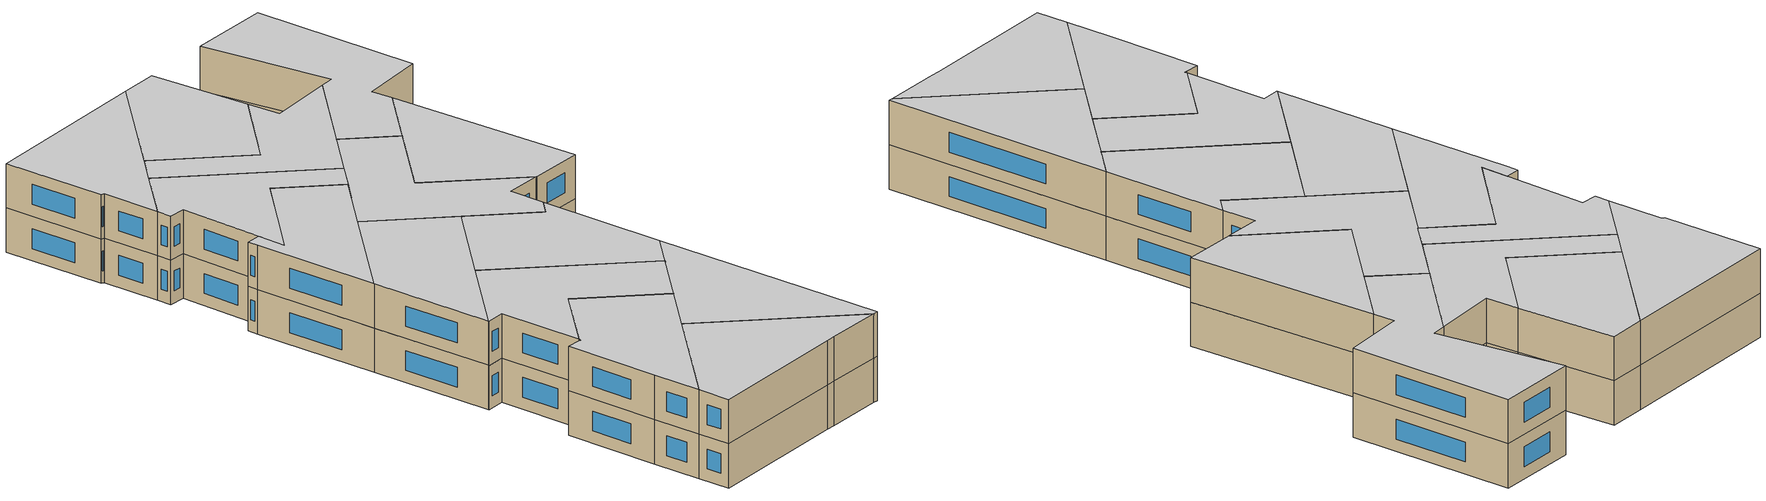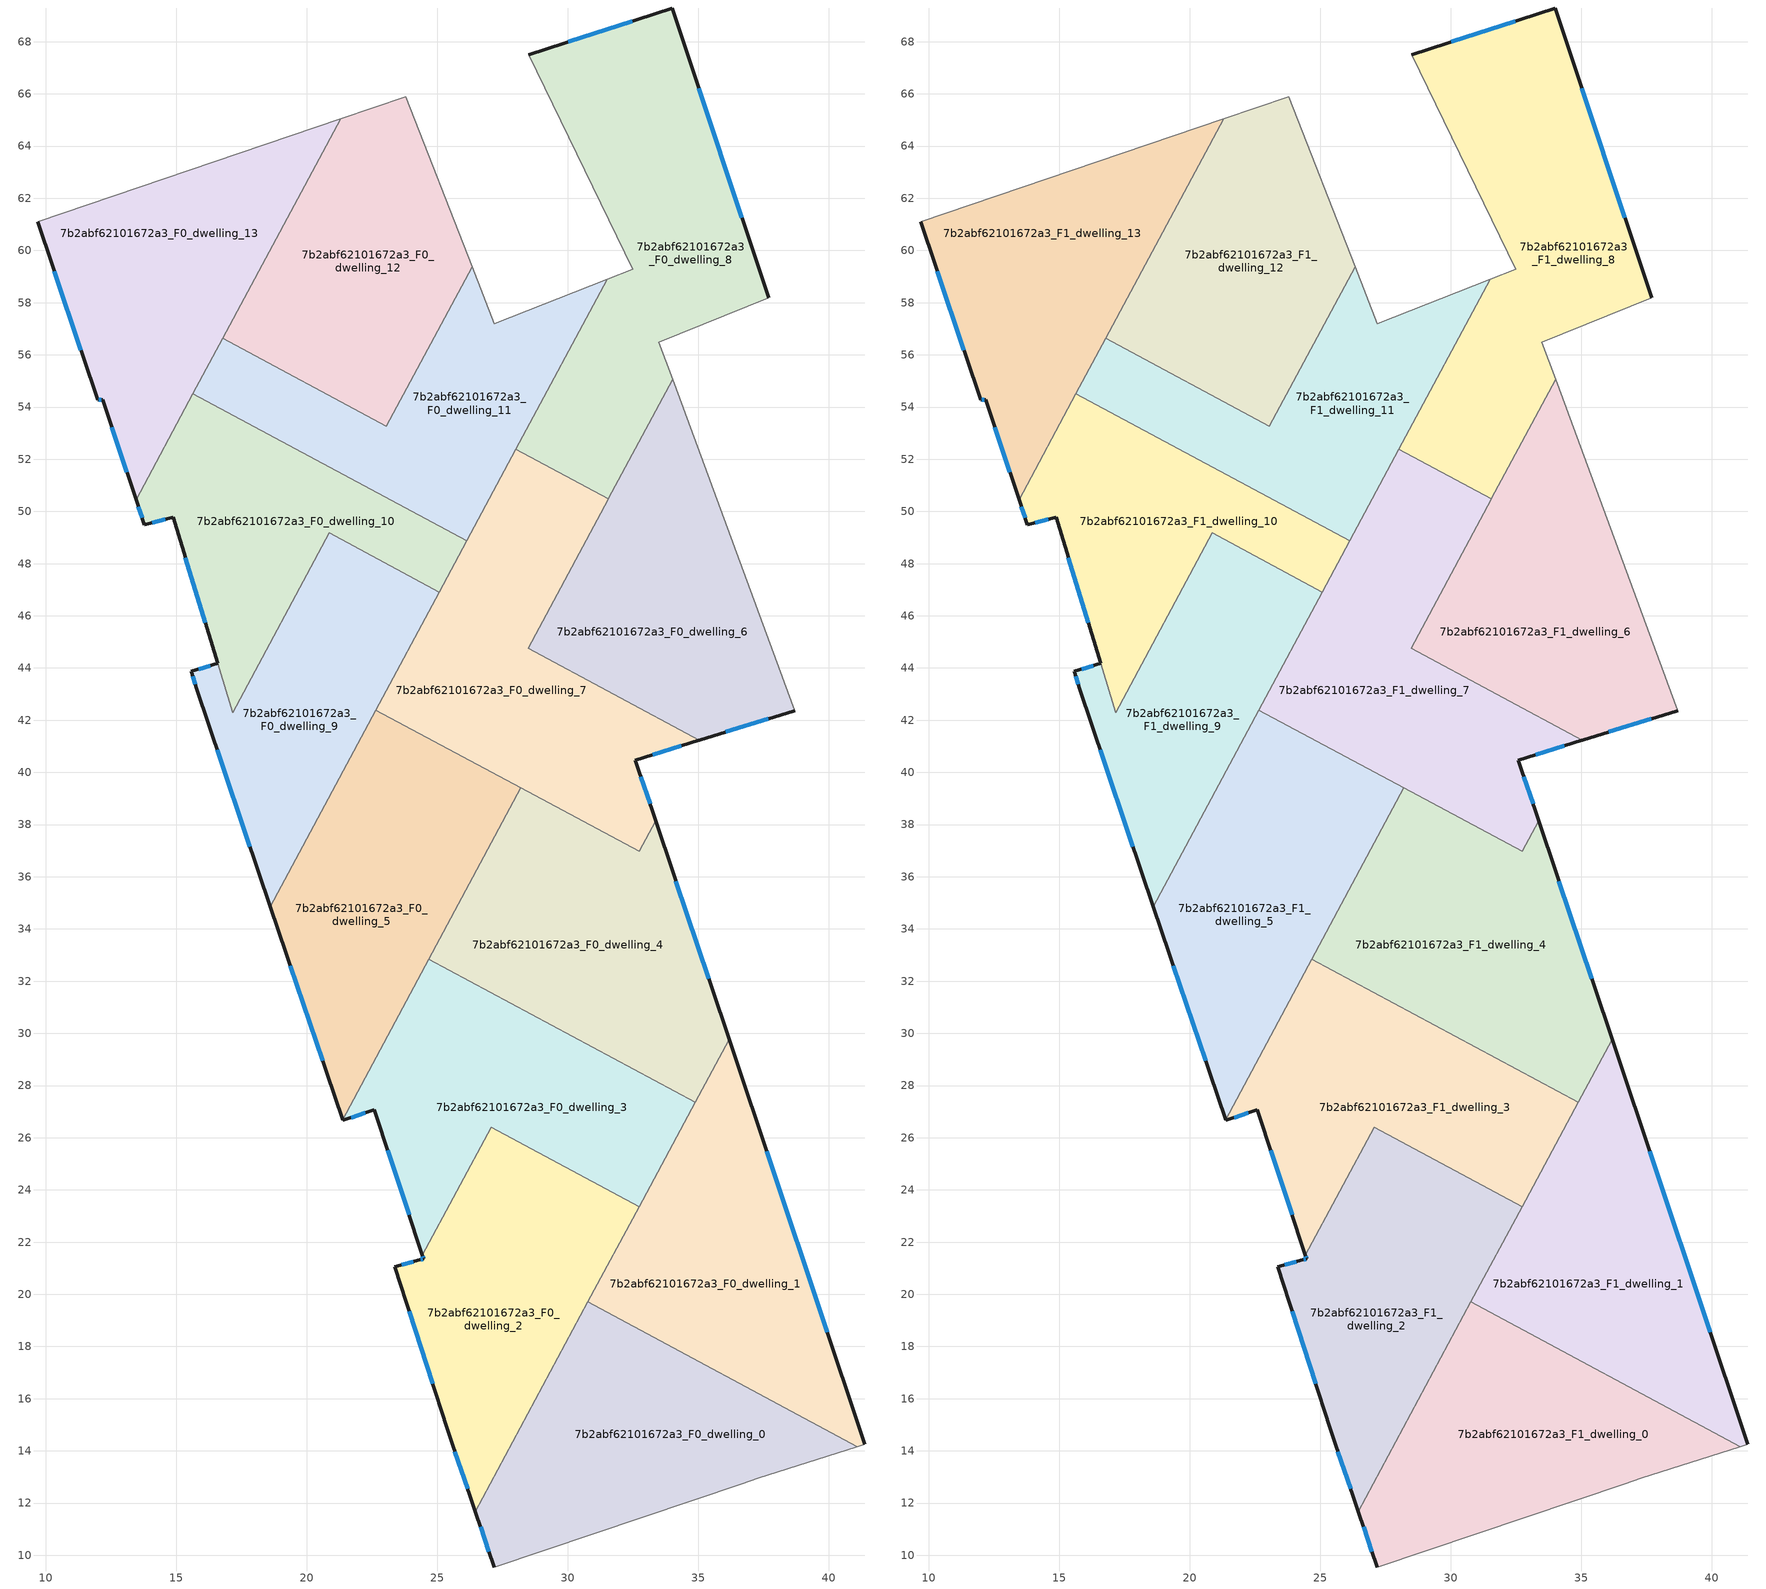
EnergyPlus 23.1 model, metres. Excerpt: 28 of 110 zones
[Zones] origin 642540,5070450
7b2abf62101672a3_F0_dwelling_0
 floor ground (EU_floor_Construction): 41.11,14.16 37.29,12.95 36.69,12.75 27.18,9.55 26.46,11.67 30.78,19.71 z0
 wall outside (EU_wall_Construction): 26.46,11.67 27.18,9.55 z0:3
 wall to 7b2abf62101672a3_F0_dwelling_1 (EU_wall_Construction): 41.11,14.16 30.78,19.71 z0:3
 wall adiabatic (EU_wall_Construction): 27.18,9.55 36.69,12.75 37.29,12.95 41.11,14.16 z0:3
 wall to 7b2abf62101672a3_F0_dwelling_2 (EU_wall_Construction): 30.78,19.71 26.46,11.67 z0:3
 window (EU_Window_Construction): 26.66,11.08 26.98,10.14 z0.83:2.17
7b2abf62101672a3_F0_dwelling_1
 floor ground (EU_floor_Construction): 36.18,29.78 41.4,14.25 41.11,14.16 30.78,19.71 z0
 wall outside (EU_wall_Construction): 41.4,14.25 36.18,29.78 z0:3
 wall adiabatic (EU_wall_Construction): 41.11,14.16 41.4,14.25 z0:3
 wall to 7b2abf62101672a3_F0_dwelling_3 (EU_wall_Construction): 34.89,27.36 32.74,23.36 z0:3
 wall to 7b2abf62101672a3_F0_dwelling_4 (EU_wall_Construction): 36.18,29.78 34.89,27.36 z0:3
 wall to 7b2abf62101672a3_F0_dwelling_2 (EU_wall_Construction): 32.74,23.36 30.78,19.71 z0:3
 window (EU_Window_Construction): 39.95,18.55 37.63,25.48 z0.83:2.17
7b2abf62101672a3_F0_dwelling_10
 floor ground (EU_floor_Construction): 26.13,48.87 25.08,46.91 20.86,49.18 17.16,42.29 16.58,44.18 14.89,49.78 13.79,49.48 13.46,50.45 15.64,54.5 z0
 wall outside (EU_wall_Construction): 13.46,50.45 13.79,49.48 14.89,49.78 16.58,44.18 z0:3
 wall to 7b2abf62101672a3_F0_dwelling_11 (EU_wall_Construction): 26.13,48.87 15.64,54.5 z0:3
 wall to 7b2abf62101672a3_F0_dwelling_9 (EU_wall_Construction): 16.59,44.18 17.16,42.29 20.86,49.18 25.08,46.91 z0:3
 wall to 7b2abf62101672a3_F0_dwelling_13 (EU_wall_Construction): 15.64,54.5 13.46,50.45 z0:3
 wall to 7b2abf62101672a3_F0_dwelling_7 (EU_wall_Construction): 25.08,46.91 26.13,48.87 z0:3
 window (EU_Window_Construction): 15.36,48.23 16.11,45.73 / 14.09,49.57 14.58,49.7 / 13.55,50.18 13.7,49.75 z0.83:2.17
7b2abf62101672a3_F0_dwelling_11
 floor ground (EU_floor_Construction): 31.51,58.89 26.13,48.87 15.64,54.5 16.79,56.63 23.05,53.27 26.34,59.38 27.2,57.18 z0
 wall to 7b2abf62101672a3_F0_dwelling_12 (EU_wall_Construction): 26.34,59.38 23.05,53.27 16.79,56.63 z0:3
 wall adiabatic (EU_wall_Construction): 31.51,58.89 27.2,57.18 26.34,59.38 z0:3
 wall to 7b2abf62101672a3_F0_dwelling_8 (EU_wall_Construction): 28.02,52.38 31.51,58.89 z0:3
 wall to 7b2abf62101672a3_F0_dwelling_13 (EU_wall_Construction): 16.79,56.63 15.64,54.5 z0:3
 wall to 7b2abf62101672a3_F0_dwelling_7 (EU_wall_Construction): 26.13,48.87 28.01,52.38 z0:3
7b2abf62101672a3_F0_dwelling_12
 floor ground (EU_floor_Construction): 23.8,65.89 26.34,59.38 23.05,53.27 16.79,56.63 21.3,65.04 z0
 wall adiabatic (EU_wall_Construction): 26.34,59.38 23.8,65.89 21.3,65.04 z0:3
 wall to 7b2abf62101672a3_F0_dwelling_13 (EU_wall_Construction): 21.3,65.04 16.79,56.63 z0:3
7b2abf62101672a3_F0_dwelling_13
 floor ground (EU_floor_Construction): 21.3,65.04 13.46,50.45 12.19,54.29 11.99,54.29 9.69,61.09 z0
 wall outside (EU_wall_Construction): 9.69,61.09 11.99,54.29 12.19,54.29 13.46,50.45 z0:3
 wall adiabatic (EU_wall_Construction): 21.3,65.04 9.69,61.09 z0:3
 window (EU_Window_Construction): 12.54,53.22 13.11,51.51 / 12.04,54.29 12.13,54.29 / 10.32,59.21 11.35,56.17 z0.83:2.17
7b2abf62101672a3_F0_dwelling_2
 floor ground (EU_floor_Construction): 32.74,23.36 26.46,11.67 25.38,14.85 23.38,21.06 24.34,21.32 24.48,21.36 24.44,21.5 27.07,26.41 z0
 wall outside (EU_wall_Construction): 24.44,21.5 24.48,21.36 24.34,21.32 23.38,21.06 25.38,14.85 26.46,11.67 z0:3
 wall to 7b2abf62101672a3_F0_dwelling_3 (EU_wall_Construction): 32.74,23.36 27.07,26.41 24.44,21.5 z0:3
 window (EU_Window_Construction): 24.45,21.35 24.38,21.33 / 24.45,21.46 24.47,21.4 / 25.68,13.97 26.16,12.55 / 23.94,19.34 24.83,16.57 / 24.08,21.25 23.65,21.13 z0.83:2.17
7b2abf62101672a3_F0_dwelling_3
 floor ground (EU_floor_Construction): 34.89,27.36 32.74,23.36 27.07,26.41 24.44,21.5 22.58,27.06 21.38,26.66 21.38,26.68 24.69,32.84 z0
 wall outside (EU_wall_Construction): 21.38,26.68 21.38,26.66 22.58,27.06 24.44,21.5 z0:3
 wall to 7b2abf62101672a3_F0_dwelling_4 (EU_wall_Construction): 34.89,27.36 24.69,32.84 z0:3
 wall to 7b2abf62101672a3_F0_dwelling_5 (EU_wall_Construction): 24.69,32.84 21.38,26.68 z0:3
 window (EU_Window_Construction): 23.1,25.52 23.92,23.04 / 21.72,26.77 22.25,26.95 z0.83:2.17
7b2abf62101672a3_F0_dwelling_4
 floor ground (EU_floor_Construction): 33.38,38.15 36.18,29.78 34.89,27.36 24.69,32.84 28.21,39.41 32.74,36.97 z0
 wall outside (EU_wall_Construction): 36.18,29.78 33.38,38.15 z0:3
 wall to 7b2abf62101672a3_F0_dwelling_7 (EU_wall_Construction): 33.38,38.15 32.74,36.97 28.21,39.41 z0:3
 wall to 7b2abf62101672a3_F0_dwelling_5 (EU_wall_Construction): 28.21,39.41 24.69,32.84 z0:3
 window (EU_Window_Construction): 35.41,32.1 34.15,35.83 z0.83:2.17
7b2abf62101672a3_F0_dwelling_5
 floor ground (EU_floor_Construction): 28.21,39.41 21.38,26.68 18.61,34.85 22.65,42.39 z0
 wall outside (EU_wall_Construction): 18.61,34.85 21.38,26.68 z0:3
 wall to 7b2abf62101672a3_F0_dwelling_9 (EU_wall_Construction): 22.65,42.39 18.61,34.85 z0:3
 wall to 7b2abf62101672a3_F0_dwelling_7 (EU_wall_Construction): 28.21,39.41 22.65,42.39 z0:3
 window (EU_Window_Construction): 19.37,32.59 20.61,28.94 z0.83:2.17
7b2abf62101672a3_F0_dwelling_6
 floor ground (EU_floor_Construction): 34.02,55.07 38.7,42.37 35.05,41.24 28.49,44.76 z0
 wall outside (EU_wall_Construction): 35.05,41.24 38.7,42.37 z0:3
 wall adiabatic (EU_wall_Construction): 38.7,42.37 34.02,55.07 z0:3
 wall to 7b2abf62101672a3_F0_dwelling_7 (EU_wall_Construction): 31.56,50.48 28.49,44.76 35.05,41.24 z0:3
 wall to 7b2abf62101672a3_F0_dwelling_8 (EU_wall_Construction): 34.02,55.07 31.56,50.48 z0:3
 window (EU_Window_Construction): 36.06,41.55 37.69,42.06 z0.83:2.17
7b2abf62101672a3_F0_dwelling_7
 floor ground (EU_floor_Construction): 31.56,50.48 28.49,44.76 35.05,41.24 35.03,41.23 32.6,40.47 33.38,38.15 32.74,36.97 22.65,42.39 28.02,52.38 z0
 wall outside (EU_wall_Construction): 33.38,38.15 32.6,40.47 35.03,41.23 35.05,41.24 z0:3
 wall to 7b2abf62101672a3_F0_dwelling_8 (EU_wall_Construction): 31.56,50.48 28.02,52.38 z0:3
 wall to 7b2abf62101672a3_F0_dwelling_9 (EU_wall_Construction): 25.08,46.91 22.65,42.39 z0:3
 window (EU_Window_Construction): 33.27,40.68 34.35,41.02 / 33.16,38.79 32.81,39.83 z0.83:2.17
7b2abf62101672a3_F0_dwelling_8
 floor ground (EU_floor_Construction): 34.01,69.29 37.7,58.18 33.5,56.48 34.02,55.07 31.56,50.48 28.02,52.38 31.51,58.89 32.5,59.28 28.5,67.49 z0
 wall outside (EU_wall_Construction): 37.7,58.18 34.01,69.29 28.5,67.49 z0:3
 wall adiabatic (EU_wall_Construction): 34.02,55.07 33.5,56.48 37.7,58.18 / 28.5,67.49 32.5,59.28 31.51,58.89 z0:3
 window (EU_Window_Construction): 32.48,68.79 30.02,67.99 / 36.68,61.26 35.03,66.22 z0.83:2.17
7b2abf62101672a3_F0_dwelling_9
 floor ground (EU_floor_Construction): 25.08,46.91 18.61,34.85 15.79,43.18 15.58,43.88 16.59,44.18 17.16,42.29 20.86,49.18 z0
 wall outside (EU_wall_Construction): 16.59,44.18 15.58,43.88 15.79,43.18 18.61,34.85 z0:3
 window (EU_Window_Construction): 15.64,43.68 15.73,43.37 / 16.31,44.09 15.86,43.96 / 16.57,40.87 17.83,37.16 z0.83:2.17
7b2abf62101672a3_F1_dwelling_0
 floor to 7b2abf62101672a3_F0_dwelling_0 (EU_floor_Construction): 41.11,14.16 37.29,12.95 36.69,12.75 27.18,9.55 26.46,11.67 30.78,19.71 z3
 wall outside (EU_wall_Construction): 26.46,11.67 27.18,9.55 z3:6
 wall to 7b2abf62101672a3_F1_dwelling_1 (EU_wall_Construction): 41.11,14.16 30.78,19.71 z3:6
 wall adiabatic (EU_wall_Construction): 27.18,9.55 36.69,12.75 37.29,12.95 41.11,14.16 z3:6
 wall to 7b2abf62101672a3_F1_dwelling_2 (EU_wall_Construction): 30.78,19.71 26.46,11.67 z3:6
 window (EU_Window_Construction): 26.66,11.08 26.98,10.14 z3.83:5.17
 ceiling to 7b2abf62101672a3_F2_dwelling_0 (EU_floor_Construction): 41.11,14.16 30.78,19.71 26.46,11.67 27.18,9.55 36.69,12.75 37.29,12.95 z6
7b2abf62101672a3_F1_dwelling_1
 floor to 7b2abf62101672a3_F0_dwelling_1 (EU_floor_Construction): 36.18,29.78 41.4,14.25 41.11,14.16 30.78,19.71 z3
 wall outside (EU_wall_Construction): 41.4,14.25 36.18,29.78 z3:6
 wall adiabatic (EU_wall_Construction): 41.11,14.16 41.4,14.25 z3:6
 wall to 7b2abf62101672a3_F1_dwelling_3 (EU_wall_Construction): 34.89,27.36 32.74,23.36 z3:6
 wall to 7b2abf62101672a3_F1_dwelling_4 (EU_wall_Construction): 36.18,29.78 34.89,27.36 z3:6
 wall to 7b2abf62101672a3_F1_dwelling_2 (EU_wall_Construction): 32.74,23.36 30.78,19.71 z3:6
 window (EU_Window_Construction): 39.95,18.55 37.63,25.48 z3.83:5.17
 ceiling to 7b2abf62101672a3_F2_dwelling_1 (EU_floor_Construction): 41.4,14.25 36.18,29.78 30.78,19.71 41.11,14.16 z6
7b2abf62101672a3_F1_dwelling_10
 floor to 7b2abf62101672a3_F0_dwelling_10 (EU_floor_Construction): 26.13,48.87 25.08,46.91 20.86,49.18 17.16,42.29 16.58,44.18 14.89,49.78 13.79,49.48 13.46,50.45 15.64,54.5 z3
 wall outside (EU_wall_Construction): 13.46,50.45 13.79,49.48 14.89,49.78 16.58,44.18 z3:6
 wall to 7b2abf62101672a3_F1_dwelling_11 (EU_wall_Construction): 26.13,48.87 15.64,54.5 z3:6
 wall to 7b2abf62101672a3_F1_dwelling_9 (EU_wall_Construction): 16.59,44.18 17.16,42.29 20.86,49.18 25.08,46.91 z3:6
 wall to 7b2abf62101672a3_F1_dwelling_13 (EU_wall_Construction): 15.64,54.5 13.46,50.45 z3:6
 wall to 7b2abf62101672a3_F1_dwelling_7 (EU_wall_Construction): 25.08,46.91 26.13,48.87 z3:6
 window (EU_Window_Construction): 15.36,48.23 16.11,45.73 / 14.09,49.57 14.58,49.7 / 13.55,50.18 13.7,49.75 z3.83:5.17
 ceiling to 7b2abf62101672a3_F2_dwelling_10 (EU_floor_Construction): 25.08,46.91 26.13,48.87 15.64,54.5 13.46,50.45 13.79,49.48 14.89,49.78 16.58,44.18 17.16,42.29 20.86,49.18 z6
7b2abf62101672a3_F1_dwelling_11
 floor to 7b2abf62101672a3_F0_dwelling_11 (EU_floor_Construction): 31.51,58.89 26.13,48.87 15.64,54.5 16.79,56.63 23.05,53.27 26.34,59.38 27.2,57.18 z3
 wall to 7b2abf62101672a3_F1_dwelling_12 (EU_wall_Construction): 26.34,59.38 23.05,53.27 16.79,56.63 z3:6
 wall adiabatic (EU_wall_Construction): 31.51,58.89 27.2,57.18 26.34,59.38 z3:6
 wall to 7b2abf62101672a3_F1_dwelling_8 (EU_wall_Construction): 28.02,52.38 31.51,58.89 z3:6
 wall to 7b2abf62101672a3_F1_dwelling_13 (EU_wall_Construction): 16.79,56.63 15.64,54.5 z3:6
 wall to 7b2abf62101672a3_F1_dwelling_7 (EU_wall_Construction): 26.13,48.87 28.01,52.38 z3:6
 ceiling to 7b2abf62101672a3_F2_dwelling_11 (EU_floor_Construction): 26.13,48.87 31.51,58.89 27.2,57.18 26.34,59.38 23.05,53.27 16.79,56.63 15.64,54.5 z6
7b2abf62101672a3_F1_dwelling_12
 floor to 7b2abf62101672a3_F0_dwelling_12 (EU_floor_Construction): 23.8,65.89 26.34,59.38 23.05,53.27 16.79,56.63 21.3,65.04 z3
 wall adiabatic (EU_wall_Construction): 26.34,59.38 23.8,65.89 21.3,65.04 z3:6
 wall to 7b2abf62101672a3_F1_dwelling_13 (EU_wall_Construction): 21.3,65.04 16.79,56.63 z3:6
 ceiling to 7b2abf62101672a3_F2_dwelling_12 (EU_floor_Construction): 23.05,53.27 26.34,59.38 23.8,65.89 21.3,65.04 16.79,56.63 z6
7b2abf62101672a3_F1_dwelling_13
 floor to 7b2abf62101672a3_F0_dwelling_13 (EU_floor_Construction): 21.3,65.04 13.46,50.45 12.19,54.29 11.99,54.29 9.69,61.09 z3
 wall outside (EU_wall_Construction): 9.69,61.09 11.99,54.29 12.19,54.29 13.46,50.45 z3:6
 wall adiabatic (EU_wall_Construction): 21.3,65.04 9.69,61.09 z3:6
 window (EU_Window_Construction): 12.54,53.22 13.11,51.51 / 12.04,54.29 12.13,54.29 / 10.32,59.21 11.35,56.17 z3.83:5.17
 ceiling to 7b2abf62101672a3_F2_dwelling_13 (EU_floor_Construction): 13.46,50.45 21.3,65.04 9.69,61.09 11.99,54.29 12.19,54.29 z6
7b2abf62101672a3_F1_dwelling_2
 floor to 7b2abf62101672a3_F0_dwelling_2 (EU_floor_Construction): 32.74,23.36 26.46,11.67 25.38,14.85 23.38,21.06 24.34,21.32 24.48,21.36 24.44,21.5 27.07,26.41 z3
 wall outside (EU_wall_Construction): 24.44,21.5 24.48,21.36 24.34,21.32 23.38,21.06 25.38,14.85 26.46,11.67 z3:6
 wall to 7b2abf62101672a3_F1_dwelling_3 (EU_wall_Construction): 32.74,23.36 27.07,26.41 24.44,21.5 z3:6
 window (EU_Window_Construction): 24.45,21.35 24.38,21.33 / 24.45,21.46 24.47,21.4 / 25.68,13.97 26.16,12.55 / 23.94,19.34 24.83,16.57 / 24.08,21.25 23.65,21.13 z3.83:5.17
 ceiling to 7b2abf62101672a3_F2_dwelling_2 (EU_floor_Construction): 26.46,11.67 32.74,23.36 27.07,26.41 24.44,21.5 24.48,21.36 24.34,21.32 23.38,21.06 25.38,14.85 z6
7b2abf62101672a3_F1_dwelling_3
 floor to 7b2abf62101672a3_F0_dwelling_3 (EU_floor_Construction): 34.89,27.36 32.74,23.36 27.07,26.41 24.44,21.5 22.58,27.06 21.38,26.66 21.38,26.68 24.69,32.84 z3
 wall outside (EU_wall_Construction): 21.38,26.68 21.38,26.66 22.58,27.06 24.44,21.5 z3:6
 wall to 7b2abf62101672a3_F1_dwelling_4 (EU_wall_Construction): 34.89,27.36 24.69,32.84 z3:6
 wall to 7b2abf62101672a3_F1_dwelling_5 (EU_wall_Construction): 24.69,32.84 21.38,26.68 z3:6
 window (EU_Window_Construction): 23.1,25.52 23.92,23.04 / 21.72,26.77 22.25,26.95 z3.83:5.17
 ceiling to 7b2abf62101672a3_F2_dwelling_3 (EU_floor_Construction): 32.74,23.36 34.89,27.36 24.69,32.84 21.38,26.68 21.38,26.66 22.58,27.06 24.44,21.5 27.07,26.41 z6
7b2abf62101672a3_F1_dwelling_4
 floor to 7b2abf62101672a3_F0_dwelling_4 (EU_floor_Construction): 33.38,38.15 36.18,29.78 34.89,27.36 24.69,32.84 28.21,39.41 32.74,36.97 z3
 wall outside (EU_wall_Construction): 36.18,29.78 33.38,38.15 z3:6
 wall to 7b2abf62101672a3_F1_dwelling_7 (EU_wall_Construction): 33.38,38.15 32.74,36.97 28.21,39.41 z3:6
 wall to 7b2abf62101672a3_F1_dwelling_5 (EU_wall_Construction): 28.21,39.41 24.69,32.84 z3:6
 window (EU_Window_Construction): 35.41,32.1 34.15,35.83 z3.83:5.17
 ceiling to 7b2abf62101672a3_F2_dwelling_4 (EU_floor_Construction): 34.89,27.36 36.18,29.78 33.38,38.15 32.74,36.97 28.21,39.41 24.69,32.84 z6
7b2abf62101672a3_F1_dwelling_5
 floor to 7b2abf62101672a3_F0_dwelling_5 (EU_floor_Construction): 28.21,39.41 21.38,26.68 18.61,34.85 22.65,42.39 z3
 wall outside (EU_wall_Construction): 18.61,34.85 21.38,26.68 z3:6
 wall to 7b2abf62101672a3_F1_dwelling_9 (EU_wall_Construction): 22.65,42.39 18.61,34.85 z3:6
 wall to 7b2abf62101672a3_F1_dwelling_7 (EU_wall_Construction): 28.21,39.41 22.65,42.39 z3:6
 window (EU_Window_Construction): 19.37,32.59 20.61,28.94 z3.83:5.17
 ceiling to 7b2abf62101672a3_F2_dwelling_5 (EU_floor_Construction): 21.38,26.68 28.21,39.41 22.65,42.39 18.61,34.85 z6
7b2abf62101672a3_F1_dwelling_6
 floor to 7b2abf62101672a3_F0_dwelling_6 (EU_floor_Construction): 34.02,55.07 38.7,42.37 35.05,41.24 28.49,44.76 z3
 wall outside (EU_wall_Construction): 35.05,41.24 38.7,42.37 z3:6
 wall adiabatic (EU_wall_Construction): 38.7,42.37 34.02,55.07 z3:6
 wall to 7b2abf62101672a3_F1_dwelling_7 (EU_wall_Construction): 31.56,50.48 28.49,44.76 35.05,41.24 z3:6
 wall to 7b2abf62101672a3_F1_dwelling_8 (EU_wall_Construction): 34.02,55.07 31.56,50.48 z3:6
 window (EU_Window_Construction): 36.06,41.55 37.69,42.06 z3.83:5.17
 ceiling to 7b2abf62101672a3_F2_dwelling_6 (EU_floor_Construction): 38.7,42.37 34.02,55.07 28.49,44.76 35.05,41.24 z6
7b2abf62101672a3_F1_dwelling_7
 floor to 7b2abf62101672a3_F0_dwelling_7 (EU_floor_Construction): 31.56,50.48 28.49,44.76 35.05,41.24 35.03,41.23 32.6,40.47 33.38,38.15 32.74,36.97 22.65,42.39 28.02,52.38 z3
 wall outside (EU_wall_Construction): 33.38,38.15 32.6,40.47 35.03,41.23 35.05,41.24 z3:6
 wall to 7b2abf62101672a3_F1_dwelling_8 (EU_wall_Construction): 31.56,50.48 28.02,52.38 z3:6
 wall to 7b2abf62101672a3_F1_dwelling_9 (EU_wall_Construction): 25.08,46.91 22.65,42.39 z3:6
 window (EU_Window_Construction): 33.27,40.68 34.35,41.02 / 33.16,38.79 32.81,39.83 z3.83:5.17
 ceiling to 7b2abf62101672a3_F2_dwelling_7 (EU_floor_Construction): 33.38,38.15 32.6,40.47 35.03,41.23 35.05,41.24 28.49,44.76 31.56,50.48 28.02,52.38 22.65,42.39 32.74,36.97 z6
7b2abf62101672a3_F1_dwelling_8
 floor to 7b2abf62101672a3_F0_dwelling_8 (EU_floor_Construction): 34.01,69.29 37.7,58.18 33.5,56.48 34.02,55.07 31.56,50.48 28.02,52.38 31.51,58.89 32.5,59.28 28.5,67.49 z3
 wall outside (EU_wall_Construction): 37.7,58.18 34.01,69.29 28.5,67.49 z3:6
 wall adiabatic (EU_wall_Construction): 34.02,55.07 33.5,56.48 37.7,58.18 / 28.5,67.49 32.5,59.28 31.51,58.89 z3:6
 window (EU_Window_Construction): 32.48,68.79 30.02,67.99 / 36.68,61.26 35.03,66.22 z3.83:5.17
 ceiling to 7b2abf62101672a3_F2_dwelling_8 (EU_floor_Construction): 34.02,55.07 33.5,56.48 37.7,58.18 34.01,69.29 28.5,67.49 32.5,59.28 31.51,58.89 28.02,52.38 31.56,50.48 z6
7b2abf62101672a3_F1_dwelling_9
 floor to 7b2abf62101672a3_F0_dwelling_9 (EU_floor_Construction): 25.08,46.91 18.61,34.85 15.79,43.18 15.58,43.88 16.59,44.18 17.16,42.29 20.86,49.18 z3
 wall outside (EU_wall_Construction): 16.59,44.18 15.58,43.88 15.79,43.18 18.61,34.85 z3:6
 window (EU_Window_Construction): 15.64,43.68 15.73,43.37 / 16.31,44.09 15.86,43.96 / 16.57,40.87 17.83,37.16 z3.83:5.17
 ceiling to 7b2abf62101672a3_F2_dwelling_9 (EU_floor_Construction): 18.61,34.85 25.08,46.91 20.86,49.18 17.16,42.29 16.59,44.18 15.58,43.88 15.79,43.18 z6
[Building]
EU S2 Campaign: North Axis=0; Terrain=City; Solar Distribution=FullExterior
[Site:Location]
Lyon-Bron: Latitude=45.75; Longitude=5; Time Zone=1; Elevation=198
[SizingPeriod:WeatherFileDays]
AnnualSizingPeriod: Begin Month=1; Begin Day of Month=1; End Month=12; End Day of Month=31; Day of Week for Start Day=Monday; Use Weather File Daylight Saving Period=No; Use Weather File Rain and Snow Indicators=No
[MATERIAL]
EU_InternalMass_Material: Roughness=MediumRough; Thickness=0.1; Conductivity=1; Density=1800; Specific Heat=900; Thermal Absorptance=0.9; Solar Absorptance=0.7; Visible Absorptance=0.7
[MATERIAL:NOMASS] Roughness=MediumRough; Thermal Absorptance=0.9; Solar Absorptance=0.7; Visible Absorptance=0.7
Name | Thermal Resistance
EU_wall_NoMass | 1.97775
EU_floor_NoMass | 1.84812
[WINDOWMATERIAL:SIMPLEGLAZINGSYSTEM]
EU_Window_SimpleGlazing: UFactor=3.27502; Solar Heat Gain Coefficient=0.76; Visible Transmittance=0.76
[CONSTRUCTION]
EU_wall_Construction: EU_wall_NoMass
EU_floor_Construction: EU_floor_NoMass
EU_Window_Construction: EU_Window_SimpleGlazing
EU_InternalMass_Construction: EU_InternalMass_Material
[ZONE] Type=1; Multiplier=1; Ceiling Height=autocalculate; Floor Area=autocalculate; Part of Total Floor Area=Yes
Name | Volume
7b2abf62101672a3_F0_dwelling_0; 7b2abf62101672a3_F1_dwelling_0 | 208.52
7b2abf62101672a3_F0_dwelling_1; 7b2abf62101672a3_F1_dwelling_1 | 208.521
7b2abf62101672a3_F0_dwelling_10; 7b2abf62101672a3_F1_dwelling_10 | 176.396
7b2abf62101672a3_F0_dwelling_11; 7b2abf62101672a3_F1_dwelling_11 | 184.082
7b2abf62101672a3_F0_dwelling_12; 7b2abf62101672a3_F1_dwelling_12 | 203.602
7b2abf62101672a3_F0_dwelling_13; 7b2abf62101672a3_F1_dwelling_13 | 208.516
7b2abf62101672a3_F0_dwelling_2; 7b2abf62101672a3_F1_dwelling_2 | 198.909
7b2abf62101672a3_F0_dwelling_3; 7b2abf62101672a3_F1_dwelling_3 | 208.549
7b2abf62101672a3_F0_dwelling_4; 7b2abf62101672a3_F1_dwelling_4 | 226.296
7b2abf62101672a3_F0_dwelling_5; 7b2abf62101672a3_F1_dwelling_5 | 217.562
7b2abf62101672a3_F0_dwelling_6; 7b2abf62101672a3_F1_dwelling_6 | 208.264
7b2abf62101672a3_F0_dwelling_7; 7b2abf62101672a3_F1_dwelling_7 | 235.359
7b2abf62101672a3_F0_dwelling_8; 7b2abf62101672a3_F1_dwelling_8 | 262.44
7b2abf62101672a3_F0_dwelling_9 | 172.307
7b2abf62101672a3_F1_dwelling_9 | 172.322
[INTERNALMASS] Construction=EU_InternalMass_Construction
Name | Zone or ZoneList | Surface Area
7b2abf62101672a3_F0_dwelling_0_EU_InternalMass | 7b2abf62101672a3_F0_dwelling_0 | 69.5068
7b2abf62101672a3_F0_dwelling_1_EU_InternalMass | 7b2abf62101672a3_F0_dwelling_1 | 69.5077
7b2abf62101672a3_F0_dwelling_2_EU_InternalMass | 7b2abf62101672a3_F0_dwelling_2 | 66.3049
7b2abf62101672a3_F0_dwelling_3_EU_InternalMass | 7b2abf62101672a3_F0_dwelling_3 | 69.5152
7b2abf62101672a3_F0_dwelling_4_EU_InternalMass | 7b2abf62101672a3_F0_dwelling_4 | 75.4354
7b2abf62101672a3_F0_dwelling_5_EU_InternalMass | 7b2abf62101672a3_F0_dwelling_5 | 72.5219
7b2abf62101672a3_F0_dwelling_6_EU_InternalMass | 7b2abf62101672a3_F0_dwelling_6 | 69.4155
7b2abf62101672a3_F0_dwelling_7_EU_InternalMass | 7b2abf62101672a3_F0_dwelling_7 | 78.453
7b2abf62101672a3_F0_dwelling_8_EU_InternalMass | 7b2abf62101672a3_F0_dwelling_8 | 87.4835
7b2abf62101672a3_F0_dwelling_9_EU_InternalMass | 7b2abf62101672a3_F0_dwelling_9 | 57.4423
7b2abf62101672a3_F0_dwelling_10_EU_InternalMass | 7b2abf62101672a3_F0_dwelling_10 | 58.7954
7b2abf62101672a3_F0_dwelling_11_EU_InternalMass | 7b2abf62101672a3_F0_dwelling_11 | 61.3596
7b2abf62101672a3_F0_dwelling_12_EU_InternalMass | 7b2abf62101672a3_F0_dwelling_12 | 67.8653
7b2abf62101672a3_F0_dwelling_13_EU_InternalMass | 7b2abf62101672a3_F0_dwelling_13 | 69.5053
7b2abf62101672a3_F1_dwelling_0_EU_InternalMass | 7b2abf62101672a3_F1_dwelling_0 | 69.5068
7b2abf62101672a3_F1_dwelling_1_EU_InternalMass | 7b2abf62101672a3_F1_dwelling_1 | 69.5077
7b2abf62101672a3_F1_dwelling_2_EU_InternalMass | 7b2abf62101672a3_F1_dwelling_2 | 66.3049
7b2abf62101672a3_F1_dwelling_3_EU_InternalMass | 7b2abf62101672a3_F1_dwelling_3 | 69.5152
7b2abf62101672a3_F1_dwelling_4_EU_InternalMass | 7b2abf62101672a3_F1_dwelling_4 | 75.4354
7b2abf62101672a3_F1_dwelling_5_EU_InternalMass | 7b2abf62101672a3_F1_dwelling_5 | 72.5219
7b2abf62101672a3_F1_dwelling_6_EU_InternalMass | 7b2abf62101672a3_F1_dwelling_6 | 69.4155
7b2abf62101672a3_F1_dwelling_7_EU_InternalMass | 7b2abf62101672a3_F1_dwelling_7 | 78.453
7b2abf62101672a3_F1_dwelling_8_EU_InternalMass | 7b2abf62101672a3_F1_dwelling_8 | 87.4835
7b2abf62101672a3_F1_dwelling_9_EU_InternalMass | 7b2abf62101672a3_F1_dwelling_9 | 57.4423
7b2abf62101672a3_F1_dwelling_10_EU_InternalMass | 7b2abf62101672a3_F1_dwelling_10 | 58.7954
7b2abf62101672a3_F1_dwelling_11_EU_InternalMass | 7b2abf62101672a3_F1_dwelling_11 | 61.3596
7b2abf62101672a3_F1_dwelling_12_EU_InternalMass | 7b2abf62101672a3_F1_dwelling_12 | 67.8653
7b2abf62101672a3_F1_dwelling_13_EU_InternalMass | 7b2abf62101672a3_F1_dwelling_13 | 69.5053
[OTHEREQUIPMENT] Fuel Type=Electricity; Design Level Calculation Method=Watts/Area; Power per Zone Floor Area=1; Fraction Latent=0; Fraction Radiant=0; Fraction Lost=0; Carbon Dioxide Generation Rate=0; EndUse Subcategory=EU_Step8_InternalGains
Name | Zone or ZoneList or Space or SpaceList | Schedule
EU_Step8_InternalGain_7b2abf62101672a3_F0_dwelling_0_f000 | 7b2abf62101672a3_F0_dwelling_0 | EU_Step8_GainSchedule_7b2abf62101672a3_F0_dwelling_0_f000
EU_Step8_InternalGain_7b2abf62101672a3_F0_dwelling_1_f000 | 7b2abf62101672a3_F0_dwelling_1 | EU_Step8_GainSchedule_7b2abf62101672a3_F0_dwelling_1_f000
EU_Step8_InternalGain_7b2abf62101672a3_F0_dwelling_2_f000 | 7b2abf62101672a3_F0_dwelling_2 | EU_Step8_GainSchedule_7b2abf62101672a3_F0_dwelling_2_f000
EU_Step8_InternalGain_7b2abf62101672a3_F0_dwelling_3_f000 | 7b2abf62101672a3_F0_dwelling_3 | EU_Step8_GainSchedule_7b2abf62101672a3_F0_dwelling_3_f000
EU_Step8_InternalGain_7b2abf62101672a3_F0_dwelling_4_f000 | 7b2abf62101672a3_F0_dwelling_4 | EU_Step8_GainSchedule_7b2abf62101672a3_F0_dwelling_4_f000
EU_Step8_InternalGain_7b2abf62101672a3_F0_dwelling_5_f000 | 7b2abf62101672a3_F0_dwelling_5 | EU_Step8_GainSchedule_7b2abf62101672a3_F0_dwelling_5_f000
EU_Step8_InternalGain_7b2abf62101672a3_F0_dwelling_6_f000 | 7b2abf62101672a3_F0_dwelling_6 | EU_Step8_GainSchedule_7b2abf62101672a3_F0_dwelling_6_f000
EU_Step8_InternalGain_7b2abf62101672a3_F0_dwelling_7_f000 | 7b2abf62101672a3_F0_dwelling_7 | EU_Step8_GainSchedule_7b2abf62101672a3_F0_dwelling_7_f000
EU_Step8_InternalGain_7b2abf62101672a3_F0_dwelling_8_f000 | 7b2abf62101672a3_F0_dwelling_8 | EU_Step8_GainSchedule_7b2abf62101672a3_F0_dwelling_8_f000
EU_Step8_InternalGain_7b2abf62101672a3_F0_dwelling_9_f000 | 7b2abf62101672a3_F0_dwelling_9 | EU_Step8_GainSchedule_7b2abf62101672a3_F0_dwelling_9_f000
EU_Step8_InternalGain_7b2abf62101672a3_F0_dwelling_10_f000 | 7b2abf62101672a3_F0_dwelling_10 | EU_Step8_GainSchedule_7b2abf62101672a3_F0_dwelling_10_f000
EU_Step8_InternalGain_7b2abf62101672a3_F0_dwelling_11_f000 | 7b2abf62101672a3_F0_dwelling_11 | EU_Step8_GainSchedule_7b2abf62101672a3_F0_dwelling_11_f000
EU_Step8_InternalGain_7b2abf62101672a3_F0_dwelling_12_f000 | 7b2abf62101672a3_F0_dwelling_12 | EU_Step8_GainSchedule_7b2abf62101672a3_F0_dwelling_12_f000
EU_Step8_InternalGain_7b2abf62101672a3_F0_dwelling_13_f000 | 7b2abf62101672a3_F0_dwelling_13 | EU_Step8_GainSchedule_7b2abf62101672a3_F0_dwelling_13_f000
EU_Step8_InternalGain_7b2abf62101672a3_F1_dwelling_0_f000 | 7b2abf62101672a3_F1_dwelling_0 | EU_Step8_GainSchedule_7b2abf62101672a3_F1_dwelling_0_f000
EU_Step8_InternalGain_7b2abf62101672a3_F1_dwelling_1_f000 | 7b2abf62101672a3_F1_dwelling_1 | EU_Step8_GainSchedule_7b2abf62101672a3_F1_dwelling_1_f000
EU_Step8_InternalGain_7b2abf62101672a3_F1_dwelling_2_f000 | 7b2abf62101672a3_F1_dwelling_2 | EU_Step8_GainSchedule_7b2abf62101672a3_F1_dwelling_2_f000
EU_Step8_InternalGain_7b2abf62101672a3_F1_dwelling_3_f000 | 7b2abf62101672a3_F1_dwelling_3 | EU_Step8_GainSchedule_7b2abf62101672a3_F1_dwelling_3_f000
EU_Step8_InternalGain_7b2abf62101672a3_F1_dwelling_4_f000 | 7b2abf62101672a3_F1_dwelling_4 | EU_Step8_GainSchedule_7b2abf62101672a3_F1_dwelling_4_f000
EU_Step8_InternalGain_7b2abf62101672a3_F1_dwelling_5_f000 | 7b2abf62101672a3_F1_dwelling_5 | EU_Step8_GainSchedule_7b2abf62101672a3_F1_dwelling_5_f000
EU_Step8_InternalGain_7b2abf62101672a3_F1_dwelling_6_f000 | 7b2abf62101672a3_F1_dwelling_6 | EU_Step8_GainSchedule_7b2abf62101672a3_F1_dwelling_6_f000
EU_Step8_InternalGain_7b2abf62101672a3_F1_dwelling_7_f000 | 7b2abf62101672a3_F1_dwelling_7 | EU_Step8_GainSchedule_7b2abf62101672a3_F1_dwelling_7_f000
EU_Step8_InternalGain_7b2abf62101672a3_F1_dwelling_8_f000 | 7b2abf62101672a3_F1_dwelling_8 | EU_Step8_GainSchedule_7b2abf62101672a3_F1_dwelling_8_f000
EU_Step8_InternalGain_7b2abf62101672a3_F1_dwelling_9_f000 | 7b2abf62101672a3_F1_dwelling_9 | EU_Step8_GainSchedule_7b2abf62101672a3_F1_dwelling_9_f000
EU_Step8_InternalGain_7b2abf62101672a3_F1_dwelling_10_f000 | 7b2abf62101672a3_F1_dwelling_10 | EU_Step8_GainSchedule_7b2abf62101672a3_F1_dwelling_10_f000
EU_Step8_InternalGain_7b2abf62101672a3_F1_dwelling_11_f000 | 7b2abf62101672a3_F1_dwelling_11 | EU_Step8_GainSchedule_7b2abf62101672a3_F1_dwelling_11_f000
EU_Step8_InternalGain_7b2abf62101672a3_F1_dwelling_12_f000 | 7b2abf62101672a3_F1_dwelling_12 | EU_Step8_GainSchedule_7b2abf62101672a3_F1_dwelling_12_f000
EU_Step8_InternalGain_7b2abf62101672a3_F1_dwelling_13_f000 | 7b2abf62101672a3_F1_dwelling_13 | EU_Step8_GainSchedule_7b2abf62101672a3_F1_dwelling_13_f000
[ZONEVENTILATION:DESIGNFLOWRATE] Schedule=EU_AlwaysOn; Design Flow Rate Calculation Method=AirChanges/Hour; Air Changes per Hour=0.759424; Ventilation Type=Natural; Fan Pressure Rise=0; Fan Total Efficiency=1; Constant Term Coefficient=1; Temperature Term Coefficient=0; Velocity Term Coefficient=0; Velocity Squared Term Coefficient=0; Minimum Indoor Temperature=-100; Maximum Indoor Temperature=100; Delta Temperature=-100; Minimum Outdoor Temperature=-100; Maximum Outdoor Temperature=100; Maximum Wind Speed=40
Name | Zone or ZoneList or Space or SpaceList
EU_ConstantAir_7b2abf62101672a3_F0_dwelling_0 | 7b2abf62101672a3_F0_dwelling_0
EU_ConstantAir_7b2abf62101672a3_F0_dwelling_1 | 7b2abf62101672a3_F0_dwelling_1
EU_ConstantAir_7b2abf62101672a3_F0_dwelling_2 | 7b2abf62101672a3_F0_dwelling_2
EU_ConstantAir_7b2abf62101672a3_F0_dwelling_3 | 7b2abf62101672a3_F0_dwelling_3
EU_ConstantAir_7b2abf62101672a3_F0_dwelling_4 | 7b2abf62101672a3_F0_dwelling_4
EU_ConstantAir_7b2abf62101672a3_F0_dwelling_5 | 7b2abf62101672a3_F0_dwelling_5
EU_ConstantAir_7b2abf62101672a3_F0_dwelling_6 | 7b2abf62101672a3_F0_dwelling_6
EU_ConstantAir_7b2abf62101672a3_F0_dwelling_7 | 7b2abf62101672a3_F0_dwelling_7
EU_ConstantAir_7b2abf62101672a3_F0_dwelling_8 | 7b2abf62101672a3_F0_dwelling_8
EU_ConstantAir_7b2abf62101672a3_F0_dwelling_9 | 7b2abf62101672a3_F0_dwelling_9
EU_ConstantAir_7b2abf62101672a3_F0_dwelling_10 | 7b2abf62101672a3_F0_dwelling_10
EU_ConstantAir_7b2abf62101672a3_F0_dwelling_11 | 7b2abf62101672a3_F0_dwelling_11
EU_ConstantAir_7b2abf62101672a3_F0_dwelling_12 | 7b2abf62101672a3_F0_dwelling_12
EU_ConstantAir_7b2abf62101672a3_F0_dwelling_13 | 7b2abf62101672a3_F0_dwelling_13
EU_ConstantAir_7b2abf62101672a3_F1_dwelling_0 | 7b2abf62101672a3_F1_dwelling_0
EU_ConstantAir_7b2abf62101672a3_F1_dwelling_1 | 7b2abf62101672a3_F1_dwelling_1
EU_ConstantAir_7b2abf62101672a3_F1_dwelling_2 | 7b2abf62101672a3_F1_dwelling_2
EU_ConstantAir_7b2abf62101672a3_F1_dwelling_3 | 7b2abf62101672a3_F1_dwelling_3
EU_ConstantAir_7b2abf62101672a3_F1_dwelling_4 | 7b2abf62101672a3_F1_dwelling_4
EU_ConstantAir_7b2abf62101672a3_F1_dwelling_5 | 7b2abf62101672a3_F1_dwelling_5
EU_ConstantAir_7b2abf62101672a3_F1_dwelling_6 | 7b2abf62101672a3_F1_dwelling_6
EU_ConstantAir_7b2abf62101672a3_F1_dwelling_7 | 7b2abf62101672a3_F1_dwelling_7
EU_ConstantAir_7b2abf62101672a3_F1_dwelling_8 | 7b2abf62101672a3_F1_dwelling_8
EU_ConstantAir_7b2abf62101672a3_F1_dwelling_9 | 7b2abf62101672a3_F1_dwelling_9
EU_ConstantAir_7b2abf62101672a3_F1_dwelling_10 | 7b2abf62101672a3_F1_dwelling_10
EU_ConstantAir_7b2abf62101672a3_F1_dwelling_11 | 7b2abf62101672a3_F1_dwelling_11
EU_ConstantAir_7b2abf62101672a3_F1_dwelling_12 | 7b2abf62101672a3_F1_dwelling_12
EU_ConstantAir_7b2abf62101672a3_F1_dwelling_13 | 7b2abf62101672a3_F1_dwelling_13
[HVACTEMPLATE:THERMOSTAT] Constant Heating Setpoint=20; Constant Cooling Setpoint=50
EU_HeatOnly_7b2abf62101672a3_F0_dwelling_0; EU_HeatOnly_7b2abf62101672a3_F0_dwelling_1; EU_HeatOnly_7b2abf62101672a3_F0_dwelling_2; EU_HeatOnly_7b2abf62101672a3_F0_dwelling_3; EU_HeatOnly_7b2abf62101672a3_F0_dwelling_4; EU_HeatOnly_7b2abf62101672a3_F0_dwelling_5; EU_HeatOnly_7b2abf62101672a3_F0_dwelling_6; EU_HeatOnly_7b2abf62101672a3_F0_dwelling_7; EU_HeatOnly_7b2abf62101672a3_F0_dwelling_8; EU_HeatOnly_7b2abf62101672a3_F0_dwelling_9; EU_HeatOnly_7b2abf62101672a3_F0_dwelling_10; EU_HeatOnly_7b2abf62101672a3_F0_dwelling_11; EU_HeatOnly_7b2abf62101672a3_F0_dwelling_12; EU_HeatOnly_7b2abf62101672a3_F0_dwelling_13; EU_HeatOnly_7b2abf62101672a3_F1_dwelling_0; EU_HeatOnly_7b2abf62101672a3_F1_dwelling_1; EU_HeatOnly_7b2abf62101672a3_F1_dwelling_2; EU_HeatOnly_7b2abf62101672a3_F1_dwelling_3; EU_HeatOnly_7b2abf62101672a3_F1_dwelling_4; EU_HeatOnly_7b2abf62101672a3_F1_dwelling_5; EU_HeatOnly_7b2abf62101672a3_F1_dwelling_6; EU_HeatOnly_7b2abf62101672a3_F1_dwelling_7; EU_HeatOnly_7b2abf62101672a3_F1_dwelling_8; EU_HeatOnly_7b2abf62101672a3_F1_dwelling_9; EU_HeatOnly_7b2abf62101672a3_F1_dwelling_10; EU_HeatOnly_7b2abf62101672a3_F1_dwelling_11; EU_HeatOnly_7b2abf62101672a3_F1_dwelling_12; EU_HeatOnly_7b2abf62101672a3_F1_dwelling_13; EU_HeatOnly_7b2abf62101672a3_F2_dwelling_0; EU_HeatOnly_7b2abf62101672a3_F2_dwelling_1; EU_HeatOnly_7b2abf62101672a3_F2_dwelling_2; EU_HeatOnly_7b2abf62101672a3_F2_dwelling_3; EU_HeatOnly_7b2abf62101672a3_F2_dwelling_4; EU_HeatOnly_7b2abf62101672a3_F2_dwelling_5; EU_HeatOnly_7b2abf62101672a3_F2_dwelling_6; EU_HeatOnly_7b2abf62101672a3_F2_dwelling_7; EU_HeatOnly_7b2abf62101672a3_F2_dwelling_8; EU_HeatOnly_7b2abf62101672a3_F2_dwelling_9; EU_HeatOnly_7b2abf62101672a3_F2_dwelling_10; EU_HeatOnly_7b2abf62101672a3_F2_dwelling_11; EU_HeatOnly_7b2abf62101672a3_F2_dwelling_12
[HVACTEMPLATE:ZONE:IDEALLOADSAIRSYSTEM] System Availability Schedule=EU_AlwaysOn; Maximum Heating Supply Air Temperature=50; Minimum Cooling Supply Air Temperature=13; Maximum Heating Supply Air Humidity Ratio=0.0156; Minimum Cooling Supply Air Humidity Ratio=0.0077; Heating Limit=NoLimit; Cooling Limit=NoLimit; Heating Availability Schedule=EU_AlwaysOn; Cooling Availability Schedule=EU_CoolingOff; Dehumidification Control Type=ConstantSensibleHeatRatio; Cooling Sensible Heat Ratio=0.7; Dehumidification Setpoint=60; Humidification Control Type=None; Humidification Setpoint=30; Outdoor Air Method=None; Outdoor Air Flow Rate per Person=0.00944; Outdoor Air Flow Rate per Zone Floor Area=0; Outdoor Air Flow Rate per Zone=0; Demand Controlled Ventilation Type=None; Outdoor Air Economizer Type=NoEconomizer; Heat Recovery Type=None; Sensible Heat Recovery Effectiveness=0.7; Latent Heat Recovery Effectiveness=0.65
Name | Template Thermostat
7b2abf62101672a3_F0_dwelling_0 | EU_HeatOnly_7b2abf62101672a3_F0_dwelling_0
7b2abf62101672a3_F0_dwelling_1 | EU_HeatOnly_7b2abf62101672a3_F0_dwelling_1
7b2abf62101672a3_F0_dwelling_2 | EU_HeatOnly_7b2abf62101672a3_F0_dwelling_2
7b2abf62101672a3_F0_dwelling_3 | EU_HeatOnly_7b2abf62101672a3_F0_dwelling_3
7b2abf62101672a3_F0_dwelling_4 | EU_HeatOnly_7b2abf62101672a3_F0_dwelling_4
7b2abf62101672a3_F0_dwelling_5 | EU_HeatOnly_7b2abf62101672a3_F0_dwelling_5
7b2abf62101672a3_F0_dwelling_6 | EU_HeatOnly_7b2abf62101672a3_F0_dwelling_6
7b2abf62101672a3_F0_dwelling_7 | EU_HeatOnly_7b2abf62101672a3_F0_dwelling_7
7b2abf62101672a3_F0_dwelling_8 | EU_HeatOnly_7b2abf62101672a3_F0_dwelling_8
7b2abf62101672a3_F0_dwelling_9 | EU_HeatOnly_7b2abf62101672a3_F0_dwelling_9
7b2abf62101672a3_F0_dwelling_10 | EU_HeatOnly_7b2abf62101672a3_F0_dwelling_10
7b2abf62101672a3_F0_dwelling_11 | EU_HeatOnly_7b2abf62101672a3_F0_dwelling_11
7b2abf62101672a3_F0_dwelling_12 | EU_HeatOnly_7b2abf62101672a3_F0_dwelling_12
7b2abf62101672a3_F0_dwelling_13 | EU_HeatOnly_7b2abf62101672a3_F0_dwelling_13
7b2abf62101672a3_F1_dwelling_0 | EU_HeatOnly_7b2abf62101672a3_F1_dwelling_0
7b2abf62101672a3_F1_dwelling_1 | EU_HeatOnly_7b2abf62101672a3_F1_dwelling_1
7b2abf62101672a3_F1_dwelling_2 | EU_HeatOnly_7b2abf62101672a3_F1_dwelling_2
7b2abf62101672a3_F1_dwelling_3 | EU_HeatOnly_7b2abf62101672a3_F1_dwelling_3
7b2abf62101672a3_F1_dwelling_4 | EU_HeatOnly_7b2abf62101672a3_F1_dwelling_4
7b2abf62101672a3_F1_dwelling_5 | EU_HeatOnly_7b2abf62101672a3_F1_dwelling_5
7b2abf62101672a3_F1_dwelling_6 | EU_HeatOnly_7b2abf62101672a3_F1_dwelling_6
7b2abf62101672a3_F1_dwelling_7 | EU_HeatOnly_7b2abf62101672a3_F1_dwelling_7
7b2abf62101672a3_F1_dwelling_8 | EU_HeatOnly_7b2abf62101672a3_F1_dwelling_8
7b2abf62101672a3_F1_dwelling_9 | EU_HeatOnly_7b2abf62101672a3_F1_dwelling_9
7b2abf62101672a3_F1_dwelling_10 | EU_HeatOnly_7b2abf62101672a3_F1_dwelling_10
7b2abf62101672a3_F1_dwelling_11 | EU_HeatOnly_7b2abf62101672a3_F1_dwelling_11
7b2abf62101672a3_F1_dwelling_12 | EU_HeatOnly_7b2abf62101672a3_F1_dwelling_12
7b2abf62101672a3_F1_dwelling_13 | EU_HeatOnly_7b2abf62101672a3_F1_dwelling_13
[SIZING:ZONE] Zone Cooling Design Supply Air Temperature Input Method=SupplyAirTemperature; Zone Cooling Design Supply Air Temperature=13; Zone Heating Design Supply Air Temperature Input Method=SupplyAirTemperature; Zone Heating Design Supply Air Temperature=50; Zone Cooling Design Supply Air Humidity Ratio=0.008; Zone Heating Design Supply Air Humidity Ratio=0.008; Cooling Design Air Flow Method=DesignDay; Cooling Design Air Flow Rate=0; Cooling Minimum Air Flow per Zone Floor Area=0.000762; Cooling Minimum Air Flow=0; Cooling Minimum Air Flow Fraction=0.2; Heating Design Air Flow Method=DesignDay; Heating Design Air Flow Rate=0; Heating Maximum Air Flow per Zone Floor Area=0.002032; Heating Maximum Air Flow=0.141576; Heating Maximum Air Flow Fraction=0.3; Account for Dedicated Outdoor Air System=No; Dedicated Outdoor Air System Control Strategy=NeutralSupplyAir; Dedicated Outdoor Air Low Setpoint Temperature for Design=autosize; Dedicated Outdoor Air High Setpoint Temperature for Design=autosize; Zone Load Sizing Method=Sensible Load Only No Latent Load; Zone Latent Cooling Design Supply Air Humidity Ratio Input Method=HumidityRatioDifference; Zone Cooling Design Supply Air Humidity Ratio Difference=0.005; Zone Latent Heating Design Supply Air Humidity Ratio Input Method=HumidityRatioDifference; Zone Humidification Design Supply Air Humidity Ratio Difference=0.005
7b2abf62101672a3_F0_dwelling_0; 7b2abf62101672a3_F0_dwelling_1; 7b2abf62101672a3_F0_dwelling_2; 7b2abf62101672a3_F0_dwelling_3; 7b2abf62101672a3_F0_dwelling_4; 7b2abf62101672a3_F0_dwelling_5; 7b2abf62101672a3_F0_dwelling_6; 7b2abf62101672a3_F0_dwelling_7; 7b2abf62101672a3_F0_dwelling_8; 7b2abf62101672a3_F0_dwelling_9; 7b2abf62101672a3_F0_dwelling_10; 7b2abf62101672a3_F0_dwelling_11; 7b2abf62101672a3_F0_dwelling_12; 7b2abf62101672a3_F0_dwelling_13; 7b2abf62101672a3_F1_dwelling_0; 7b2abf62101672a3_F1_dwelling_1; 7b2abf62101672a3_F1_dwelling_2; 7b2abf62101672a3_F1_dwelling_3; 7b2abf62101672a3_F1_dwelling_4; 7b2abf62101672a3_F1_dwelling_5; 7b2abf62101672a3_F1_dwelling_6; 7b2abf62101672a3_F1_dwelling_7; 7b2abf62101672a3_F1_dwelling_8; 7b2abf62101672a3_F1_dwelling_9; 7b2abf62101672a3_F1_dwelling_10; 7b2abf62101672a3_F1_dwelling_11; 7b2abf62101672a3_F1_dwelling_12; 7b2abf62101672a3_F1_dwelling_13
[SCHEDULE:CONSTANT]
Name | Hourly Value
EU_AlwaysOn | 1
EU_CoolingOff | 0
[SCHEDULE:FILE] Column Number=1; Rows to Skip at Top=0; Number of Hours of Data=8760; Column Separator=Comma; Interpolate to Timestep=No; Minutes per Item=60; Adjust Schedule for Daylight Savings=Yes
Name | File
EU_Step8_GainSchedule_7b2abf62101672a3_F0_dwelling_0_f000 | ../../schedules/7b2abf62101672a3/7b2abf62101672a3_F0_dwelling_0_f000_gain.csv
EU_Step8_GainSchedule_7b2abf62101672a3_F0_dwelling_1_f000 | ../../schedules/7b2abf62101672a3/7b2abf62101672a3_F0_dwelling_1_f000_gain.csv
EU_Step8_GainSchedule_7b2abf62101672a3_F0_dwelling_2_f000 | ../../schedules/7b2abf62101672a3/7b2abf62101672a3_F0_dwelling_2_f000_gain.csv
EU_Step8_GainSchedule_7b2abf62101672a3_F0_dwelling_3_f000 | ../../schedules/7b2abf62101672a3/7b2abf62101672a3_F0_dwelling_3_f000_gain.csv
EU_Step8_GainSchedule_7b2abf62101672a3_F0_dwelling_4_f000 | ../../schedules/7b2abf62101672a3/7b2abf62101672a3_F0_dwelling_4_f000_gain.csv
EU_Step8_GainSchedule_7b2abf62101672a3_F0_dwelling_5_f000 | ../../schedules/7b2abf62101672a3/7b2abf62101672a3_F0_dwelling_5_f000_gain.csv
EU_Step8_GainSchedule_7b2abf62101672a3_F0_dwelling_6_f000 | ../../schedules/7b2abf62101672a3/7b2abf62101672a3_F0_dwelling_6_f000_gain.csv
EU_Step8_GainSchedule_7b2abf62101672a3_F0_dwelling_7_f000 | ../../schedules/7b2abf62101672a3/7b2abf62101672a3_F0_dwelling_7_f000_gain.csv
EU_Step8_GainSchedule_7b2abf62101672a3_F0_dwelling_8_f000 | ../../schedules/7b2abf62101672a3/7b2abf62101672a3_F0_dwelling_8_f000_gain.csv
EU_Step8_GainSchedule_7b2abf62101672a3_F0_dwelling_9_f000 | ../../schedules/7b2abf62101672a3/7b2abf62101672a3_F0_dwelling_9_f000_gain.csv
EU_Step8_GainSchedule_7b2abf62101672a3_F0_dwelling_10_f000 | ../../schedules/7b2abf62101672a3/7b2abf62101672a3_F0_dwelling_10_f000_gain.csv
EU_Step8_GainSchedule_7b2abf62101672a3_F0_dwelling_11_f000 | ../../schedules/7b2abf62101672a3/7b2abf62101672a3_F0_dwelling_11_f000_gain.csv
EU_Step8_GainSchedule_7b2abf62101672a3_F0_dwelling_12_f000 | ../../schedules/7b2abf62101672a3/7b2abf62101672a3_F0_dwelling_12_f000_gain.csv
EU_Step8_GainSchedule_7b2abf62101672a3_F0_dwelling_13_f000 | ../../schedules/7b2abf62101672a3/7b2abf62101672a3_F0_dwelling_13_f000_gain.csv
EU_Step8_GainSchedule_7b2abf62101672a3_F1_dwelling_0_f000 | ../../schedules/7b2abf62101672a3/7b2abf62101672a3_F1_dwelling_0_f000_gain.csv
EU_Step8_GainSchedule_7b2abf62101672a3_F1_dwelling_1_f000 | ../../schedules/7b2abf62101672a3/7b2abf62101672a3_F1_dwelling_1_f000_gain.csv
EU_Step8_GainSchedule_7b2abf62101672a3_F1_dwelling_2_f000 | ../../schedules/7b2abf62101672a3/7b2abf62101672a3_F1_dwelling_2_f000_gain.csv
EU_Step8_GainSchedule_7b2abf62101672a3_F1_dwelling_3_f000 | ../../schedules/7b2abf62101672a3/7b2abf62101672a3_F1_dwelling_3_f000_gain.csv
EU_Step8_GainSchedule_7b2abf62101672a3_F1_dwelling_4_f000 | ../../schedules/7b2abf62101672a3/7b2abf62101672a3_F1_dwelling_4_f000_gain.csv
EU_Step8_GainSchedule_7b2abf62101672a3_F1_dwelling_5_f000 | ../../schedules/7b2abf62101672a3/7b2abf62101672a3_F1_dwelling_5_f000_gain.csv
EU_Step8_GainSchedule_7b2abf62101672a3_F1_dwelling_6_f000 | ../../schedules/7b2abf62101672a3/7b2abf62101672a3_F1_dwelling_6_f000_gain.csv
EU_Step8_GainSchedule_7b2abf62101672a3_F1_dwelling_7_f000 | ../../schedules/7b2abf62101672a3/7b2abf62101672a3_F1_dwelling_7_f000_gain.csv
EU_Step8_GainSchedule_7b2abf62101672a3_F1_dwelling_8_f000 | ../../schedules/7b2abf62101672a3/7b2abf62101672a3_F1_dwelling_8_f000_gain.csv
EU_Step8_GainSchedule_7b2abf62101672a3_F1_dwelling_9_f000 | ../../schedules/7b2abf62101672a3/7b2abf62101672a3_F1_dwelling_9_f000_gain.csv
EU_Step8_GainSchedule_7b2abf62101672a3_F1_dwelling_10_f000 | ../../schedules/7b2abf62101672a3/7b2abf62101672a3_F1_dwelling_10_f000_gain.csv
EU_Step8_GainSchedule_7b2abf62101672a3_F1_dwelling_11_f000 | ../../schedules/7b2abf62101672a3/7b2abf62101672a3_F1_dwelling_11_f000_gain.csv
EU_Step8_GainSchedule_7b2abf62101672a3_F1_dwelling_12_f000 | ../../schedules/7b2abf62101672a3/7b2abf62101672a3_F1_dwelling_12_f000_gain.csv
EU_Step8_GainSchedule_7b2abf62101672a3_F1_dwelling_13_f000 | ../../schedules/7b2abf62101672a3/7b2abf62101672a3_F1_dwelling_13_f000_gain.csv
